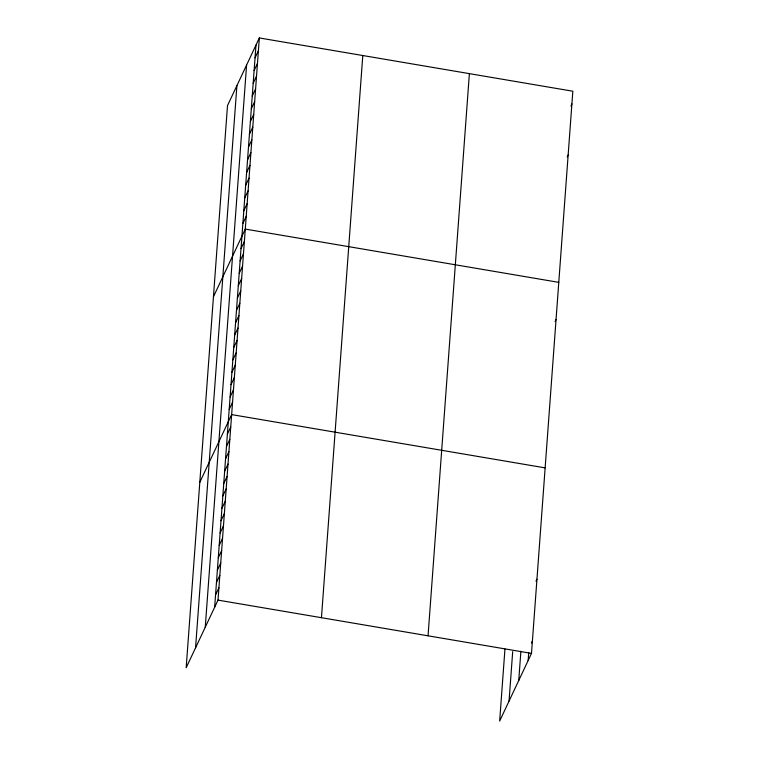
<?xml version="1.0" encoding="UTF-8"?>
<svg xmlns="http://www.w3.org/2000/svg" width="759" height="759" viewBox="0 0 759 759"><rect width="100%" height="100%" fill="white"/><g stroke="black" fill="none" stroke-linecap="round" stroke-linejoin="round"><path stroke-width="1.14" d="M195.566 647.806L236.903 85.634M205.253 627.219L246.59 65.046M214.645 607.247L255.992 45.075M259.341 37.95L227.501 105.605L186.164 667.778L218.004 600.122L259.341 37.95L572.836 91.222L531.499 653.395L499.659 721.05L504.953 649.087M321.455 617.703L362.793 55.53M428.048 635.814L469.385 73.642M509.061 701.069L512.695 651.601M518.748 680.491L520.892 651.26M528.15 660.51L528.729 652.645M255.052 57.817L258.402 50.692M254.113 70.559L257.462 63.433M253.174 83.3L256.533 76.175M252.244 96.042L255.593 88.917M251.305 108.784L254.654 101.659M250.366 121.525L253.715 114.41M249.426 134.267L252.785 127.151M248.497 147.018L251.846 139.893M247.557 159.76L250.906 152.635M246.618 172.502L249.967 165.377M245.679 185.243L249.037 178.118M244.74 197.985L248.098 190.86M243.81 210.727L247.159 203.602M242.871 223.469L246.22 216.343M213.45 296.75L245.28 229.085L558.785 282.357M241.02 248.582L244.379 241.457M240.11 260.944L243.468 253.829M239.208 273.316L242.557 266.191M238.298 285.688L241.647 278.562M237.387 298.05L240.736 290.925M236.476 310.422L239.825 303.296M235.565 322.784L238.914 315.659M234.654 335.155L238.013 328.03M233.744 347.518L237.102 340.402M232.842 359.889L236.191 352.764M231.931 372.261L235.281 365.136M231.021 384.623L234.37 377.498M230.11 396.995L233.459 389.87M229.199 409.357L232.548 402.242M199.807 482.269L231.647 414.604L545.142 467.876M227.377 434.101L230.736 426.975M226.476 446.463L229.825 439.338M225.565 458.834L228.914 451.709M224.655 471.197L228.004 464.081M223.744 483.568L227.093 476.443M222.833 495.94L226.182 488.815M221.922 508.302L225.281 501.177M221.011 520.674L224.37 513.549M220.11 533.036L223.459 525.911M219.199 545.408L222.548 538.283M218.288 557.77L221.637 550.654M217.378 570.142L220.727 563.017M216.467 582.514L219.816 575.388M215.556 594.876L218.915 587.751M570.939 105.994L571.897 103.964M567.191 156.971L568.149 154.931M555.095 321.493L556.053 319.463M535.996 581.223L536.955 579.183M531.452 643.063L532.41 641.023M218.004 600.122L531.499 653.395"/></g></svg>
